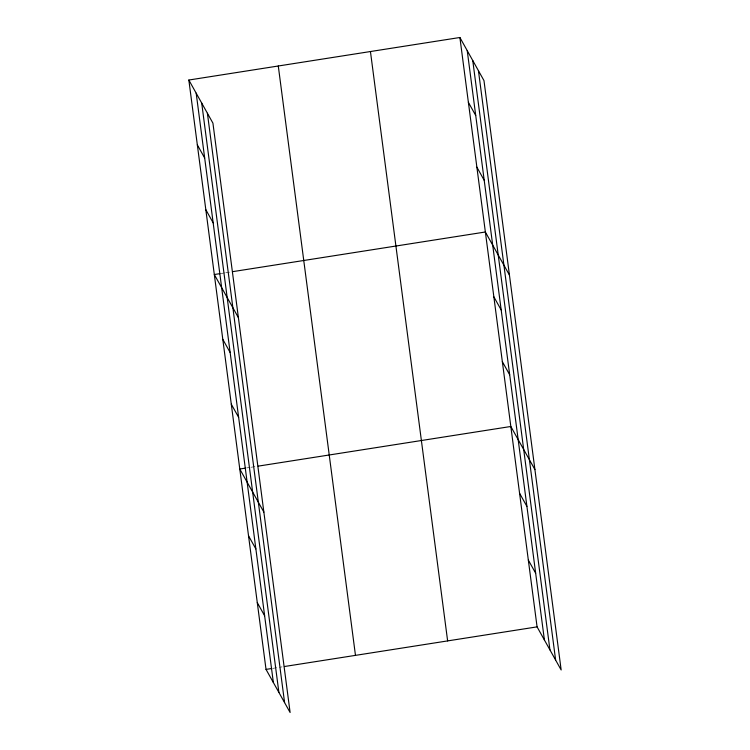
<?xml version="1.0" encoding="UTF-8"?>
<svg xmlns="http://www.w3.org/2000/svg" width="750" height="750" viewBox="0 0 750 750"><rect width="100%" height="100%" fill="white"/><g stroke="black" fill="none" stroke-linecap="round" stroke-linejoin="round"><path stroke-width="0.56" stroke-dasharray="3.75 2.81" d="M221.194 273.45L224.634 272.906M225.778 272.728L230.372 272.006M246.666 467.934L250.106 467.4M251.25 467.222L255.834 466.5M272.906 668.325L282.075 666.881"/><path stroke-width="1.12" d="M188.841 80.034L212.925 123.131L290.109 712.5L266.025 669.403L188.841 80.034L459.891 37.5L483.975 80.597L561.159 669.966L537.075 626.869L459.891 37.5M220.05 273.628L214.312 274.528L238.397 317.625M232.659 271.65L485.363 231.994L509.447 275.091M245.512 468.122L239.784 469.022L263.869 512.119M258.131 466.144L510.825 426.488L534.919 469.575M266.025 669.403L271.762 668.503M284.372 666.525L537.075 626.869M468.375 102.328L475.716 115.462M476.869 167.166L484.209 180.291M493.847 296.822L501.188 309.947M502.341 361.65L509.681 374.784M519.581 493.275L526.912 506.409M528.328 560.072L535.659 573.206M197.334 144.863L204.666 157.997M205.819 209.7L213.159 222.825M222.806 339.356L230.137 352.481M231.291 404.184L238.631 417.319M248.531 535.809L255.872 548.944M257.278 602.606L264.619 615.741M478.444 70.706L555.628 660.075M472.753 60.516L549.938 649.884M467.231 50.625L544.406 639.994M370.444 51.534L447.628 640.903M278.287 66L355.472 655.369M207.403 113.241L284.587 702.609M201.703 103.05L278.888 692.419M196.181 93.159L273.366 682.528"/></g></svg>
